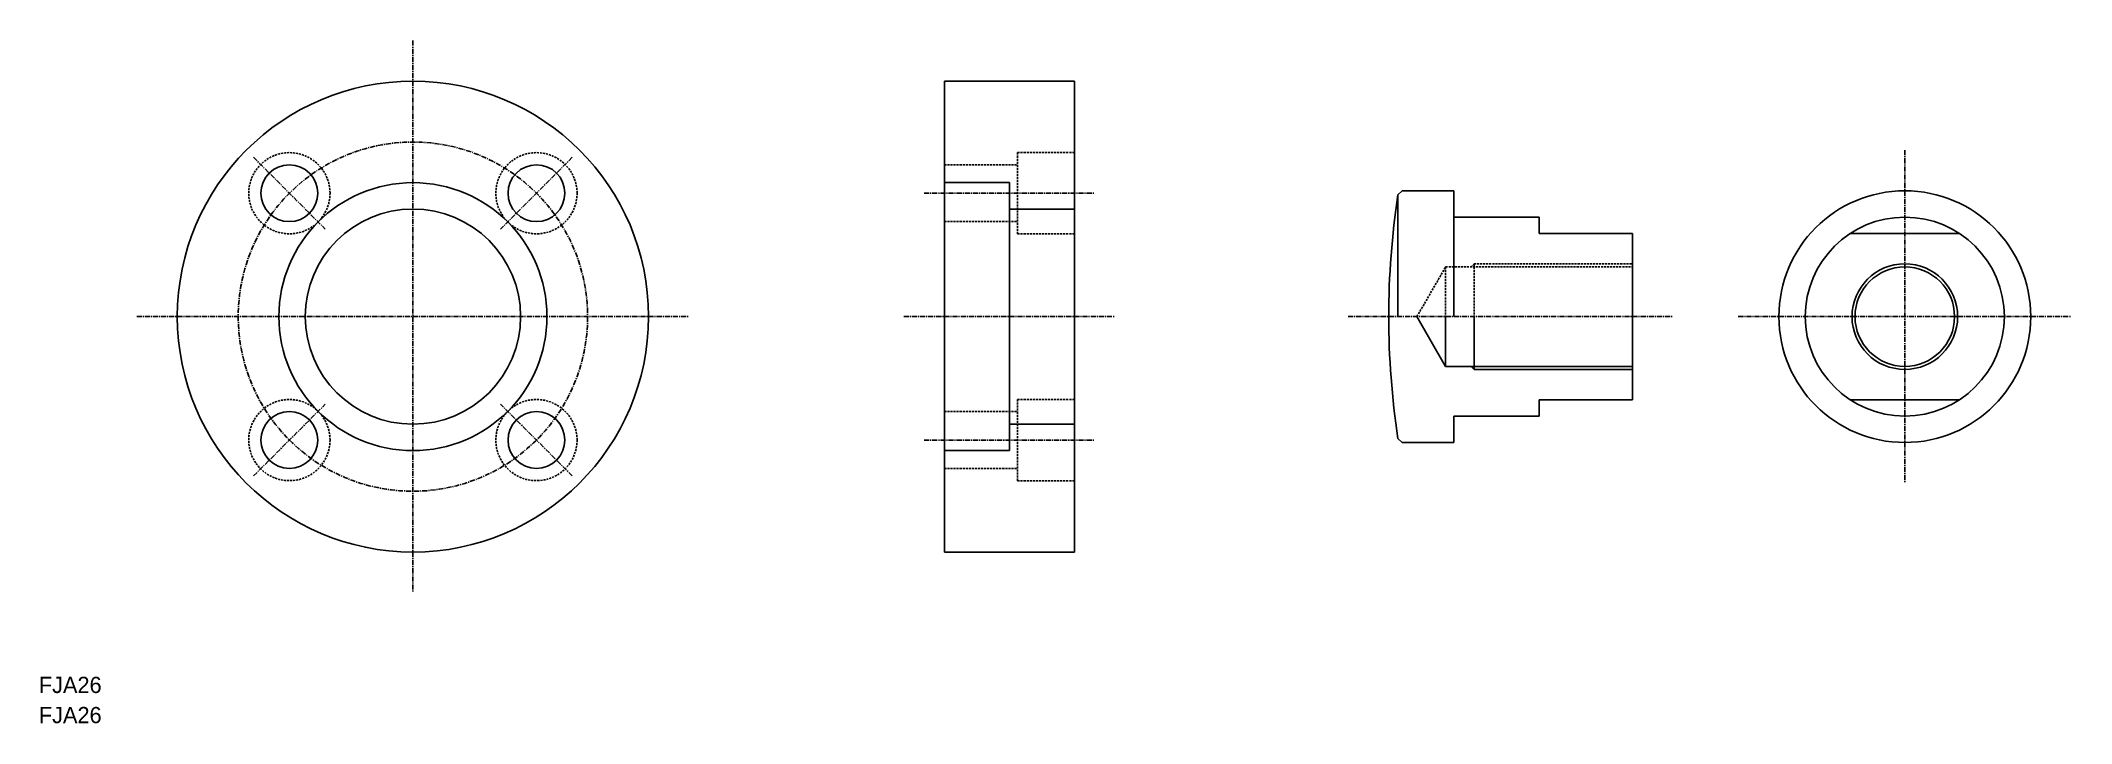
# Model space of a CAD drawing. Extents: x 0 to 500, y 0 to 168.
import ezdxf

# ---------------------------------------------------------------- set-up
doc = ezdxf.new("R2010")
doc.units = 0
doc.linetypes.add('CENTER', pattern=[2, 1.25, -0.25, 0.25, -0.25])
doc.linetypes.add('DASHED', pattern=[0.75, 0.5, -0.25])
doc.layers.get('0').update_dxf_attribs({"linetype": 'CONTINUOUS'})
doc.layers.add('CENTER', color=1, linetype='CENTER')

msp = doc.modelspace()

# ---------------------------------------------------------------- linework, layer by layer
at = {"color": 7, "linetype": 'CONTINUOUS'}
for p, q in [((222.93, 158.15), (222.93, 42.15)), ((222.93, 158.15), (254.93, 158.15)), ((254.93, 158.15), (254.93, 42.15)), ((222.93, 133.15), (238.93, 133.15)), ((238.93, 133.15), (238.93, 100.15)), ((334.57, 130.15), (335.57, 131.15)), ((334.57, 100.15), (334.57, 130.15)), ((335.57, 131.15), (348.31, 131.15)), ((222.93, 126.65), (222.93, 126.65)), ((238.93, 126.65), (254.93, 126.65)), ((348.31, 124.65), (369.31, 124.65)), ((369.31, 124.65), (369.31, 120.65)), ((369.31, 120.65), (392.31, 120.65)), ((392.31, 79.65), (392.31, 120.65)), ((445.94, 120.65), (472.77, 120.65)), ((222.93, 100.15), (222.93, 100.15)), ((238.93, 100.15), (238.93, 67.15)), ((339.24, 100.15), (346.31, 87.9)), ((346.31, 100.15), (346.31, 87.9)), ((353.31, 100.15), (353.31, 87.15)), ((346.31, 87.9), (392.31, 87.9)), ((348.31, 75.65), (369.31, 75.65)), ((369.31, 79.65), (392.31, 79.65)), ((369.31, 79.65), (369.31, 75.65)), ((445.94, 79.65), (472.77, 79.65)), ((238.93, 73.65), (254.93, 73.65)), ((334.57, 70.15), (335.57, 69.15)), ((222.93, 67.15), (238.93, 67.15)), ((335.57, 69.15), (348.31, 69.15)), ((222.93, 42.15), (254.93, 42.15))]:
    msp.add_line(p, q, dxfattribs=at)
at = {"color": 3, "linetype": 'DASHED'}
for p, q in [((240.93, 140.55), (240.93, 120.55)), ((240.93, 140.55), (254.93, 140.55)), ((222.93, 137.55), (240.93, 137.55)), ((222.93, 123.55), (240.93, 123.55)), ((240.93, 120.55), (254.93, 120.55)), ((339.24, 100.15), (346.31, 112.4)), ((346.31, 112.4), (346.31, 100.15)), ((346.31, 112.4), (392.31, 112.4)), ((352.56, 112.4), (353.31, 113.15)), ((353.31, 113.15), (353.31, 100.15)), ((353.31, 113.15), (392.31, 113.15)), ((222.93, 76.74), (240.93, 76.74)), ((240.93, 79.74), (240.93, 59.74)), ((240.93, 79.74), (254.93, 79.74)), ((222.93, 62.74), (240.93, 62.74)), ((240.93, 59.74), (254.93, 59.74))]:
    msp.add_line(p, q, dxfattribs=at)
for p, q in [((348.31, 100.15), (348.31, 131.15)), ((348.31, 75.65), (348.31, 69.15))]:
    msp.add_line(p, q)
at = {"color": 3, "linetype": 'CONTINUOUS'}
for p, q in [((352.56, 87.9), (353.31, 87.15)), ((353.31, 87.15), (392.31, 87.15))]:
    msp.add_line(p, q, dxfattribs=at)
at = {"color": 7, "linetype": 'CONTINUOUS'}
for centre, radius in [((92.09, 100.15), 58), ((61.68, 130.55), 7), ((122.5, 130.55), 7), ((92.09, 100.15), 33), ((459.35, 100.15), 31), ((92.09, 100.15), 26.5), ((459.35, 100.15), 24.5), ((459.35, 100.15), 12.25), ((61.68, 69.74), 7), ((122.5, 69.74), 7)]:
    msp.add_circle(centre, radius, dxfattribs=at)
at = {"color": 3, "linetype": 'DASHED'}
for centre in [(61.68, 130.55), (122.5, 130.55), (61.68, 69.74), (122.5, 69.74)]:
    msp.add_circle(centre, 10, dxfattribs=at)
at = {"color": 3, "linetype": 'CONTINUOUS'}
msp.add_circle((459.35, 100.15), 13, dxfattribs=at)
msp.add_arc((532.31, 100.15), 200, 171.3731, 188.6269)
at = {"layer": 'CENTER', "color": 1, "linetype": 'CENTER'}
for p, q in [((92.09, 168.15), (92.09, 32.15)), ((459.35, 141.15), (459.35, 59.15)), ((52.85, 139.39), (70.52, 121.71)), ((131.33, 139.39), (113.66, 121.71)), ((217.93, 130.55), (259.93, 130.55)), ((24.09, 100.15), (160.09, 100.15)), ((212.93, 100.15), (264.93, 100.15)), ((322.31, 100.15), (402.31, 100.15)), ((418.35, 100.15), (500.35, 100.15)), ((52.85, 60.9), (70.52, 78.58)), ((131.33, 60.9), (113.66, 78.58)), ((217.93, 69.74), (259.93, 69.74))]:
    msp.add_line(p, q, dxfattribs=at)
msp.add_circle((92.09, 100.15), 43, dxfattribs=at)

# ---------------------------------------------------------------- texts
at = {"color": 7, "linetype": 'CONTINUOUS'}
for p in [(0, 7.43), (0, 0)]:
    msp.add_text('FJA26', height=4, dxfattribs=at).set_placement(p)

doc.saveas('drawing.dxf')
